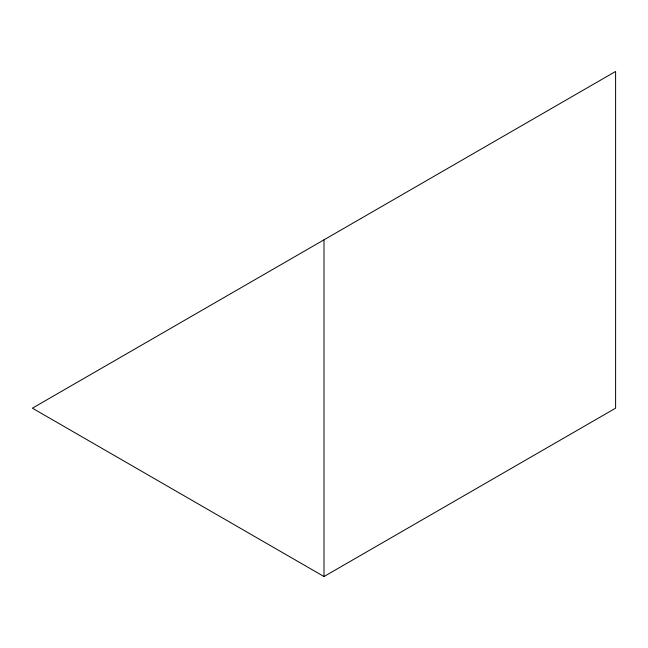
<?xml version="1.0" encoding="UTF-8"?>
<svg xmlns="http://www.w3.org/2000/svg" width="648" height="648" viewBox="0 0 648 648"><rect width="100%" height="100%" fill="white"/><g stroke="black" fill="none" stroke-linecap="round" stroke-linejoin="round"><path stroke-width="0.97" d="M324 576.534L615.6 408.183L615.6 71.466L32.4 408.183L324 576.534L324 239.817"/></g></svg>
